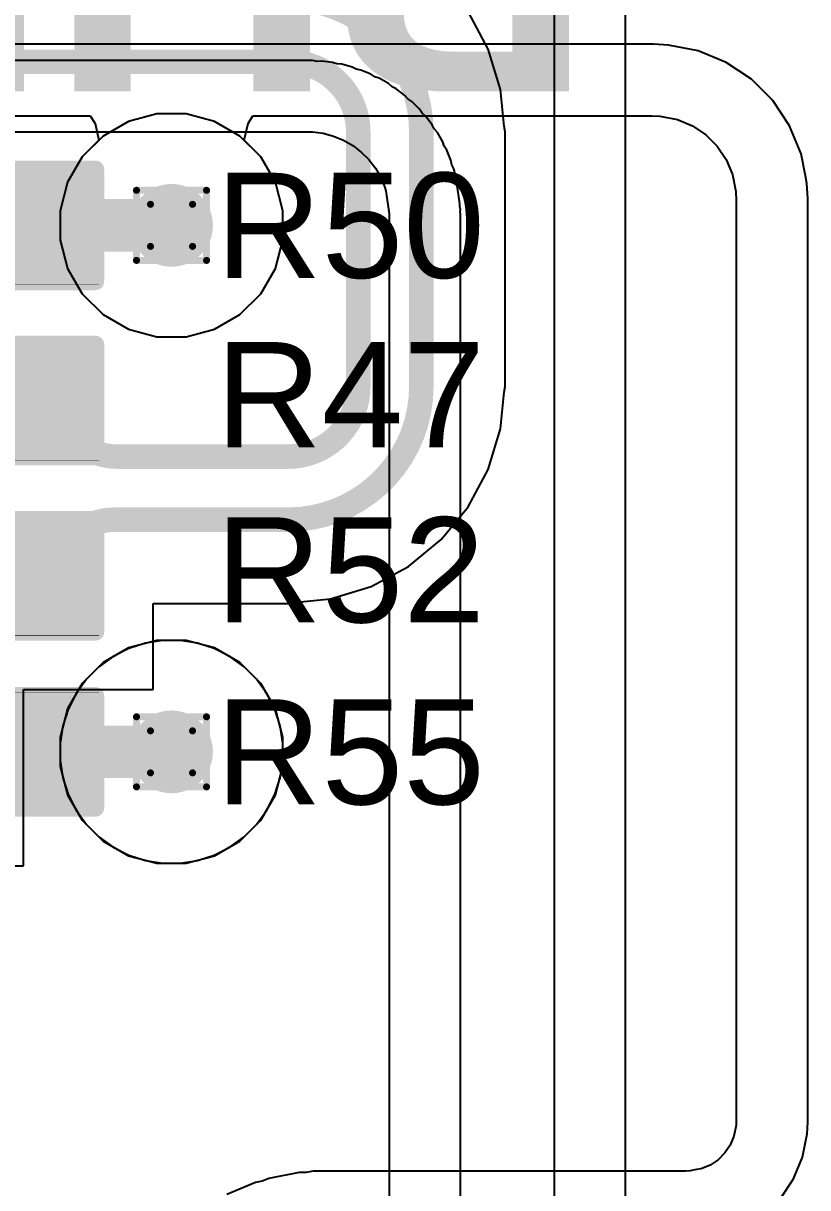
# Model space of a CAD drawing. Header units: inches. Extents: x -5 to 230, y -4 to 159.
# Drawn here: x 77.09 to 82.78, y 57.37 to 65.81 of the extents above; entities that cross this region are included whole.
import ezdxf

# ---------------------------------------------------------------- set-up
doc = ezdxf.new("R2010")
doc.units = ezdxf.units.IN
for name, color, linetype in [('Bottom Layer', 5, 'Continuous'), ('Drill Drawing', 1, 'Continuous'), ('Layer 1', 16, 'Continuous'), ('Layer 2', 76, 'Continuous'), ('Top Layer', 1, 'Continuous'), ('Top Overlay', 2, 'Continuous'), ('Top Paste', 8, 'Continuous'), ('Top Solder', 216, 'Continuous'), ('Via Holes', 16, 'Continuous')]:
    doc.layers.add(name, color=color, linetype=linetype)
doc.styles.add('Arial', font='', dxfattribs={"height": 0.2})
doc.styles.add('Arial Black_Bold', font='', dxfattribs={"height": 0.2})
doc.styles.get('Arial').set_extended_font_data('Arial')
doc.styles.get('Arial Black_Bold').set_extended_font_data('Arial Black', bold=True)

# ---------------------------------------------------------------- blocks, each defined once
blk = doc.blocks.new('R___0402_125')
at = {"layer": 'Top Layer'}
for points in [[(-0.6985, -0.3175), (-0.6985, 0.3175), (-0.2413, 0.3175), (-0.2413, -0.3175)], [(0.2413, -0.3175), (0.2413, 0.3175), (0.6985, 0.3175), (0.6985, -0.3175)]]:
    blk.add_hatch(color=1, dxfattribs=at).paths.add_polyline_path(points)
at = {"layer": 'Top Paste'}
for points in [[(-0.6985, -0.3175), (-0.6985, 0.3175), (-0.2413, 0.3175), (-0.2413, -0.3175)], [(0.2413, -0.3175), (0.2413, 0.3175), (0.6985, 0.3175), (0.6985, -0.3175)]]:
    blk.add_hatch(color=8, dxfattribs=at).paths.add_polyline_path(points)
at = {"layer": 'Top Solder'}
for points in [[(-0.7535, -0.3725), (-0.7535, 0.3725), (-0.1863, 0.3725), (-0.1863, -0.3725)], [(0.1863, -0.3725), (0.1863, 0.3725), (0.7535, 0.3725), (0.7535, -0.3725)]]:
    blk.add_hatch(color=216, dxfattribs=at).paths.add_polyline_path(points)
at = {"layer": 'Top Overlay'}
for points in [[(0.7874, 0.4064, 0.127, 0.127, 0), (-0.7874, 0.4064, 0.127, 0.127, 0)], [(-0.7874, 0.4064, 0.127, 0.127, 0), (-0.7874, -0.4064, 0.127, 0.127, 0)], [(0.7874, 0.4064, 0.127, 0.127, 0), (0.7874, -0.4064, 0.127, 0.127, 0)], [(0.7874, -0.4064, 0.127, 0.127, 0), (-0.7874, -0.4064, 0.127, 0.127, 0)], [(0.8128, -0.4318, 0.00323, 0.00323, 0), (-0.8128, -0.4318, 0.00323, 0.00323, 0)]]:
    blk.add_lwpolyline(points, format="xyseb", dxfattribs=at)
for points in [[(-0.8191, 0.4064, 0.0635, 0.0635, 1), (-0.7556, 0.4064, 0.0635, 0.0635, 1)], [(-0.8191, 0.4064, 0.0635, 0.0635, 1), (-0.7556, 0.4064, 0.0635, 0.0635, 1)], [(0.7556, 0.4064, 0.0635, 0.0635, 1), (0.8191, 0.4064, 0.0635, 0.0635, 1)], [(0.7556, 0.4064, 0.0635, 0.0635, 1), (0.8191, 0.4064, 0.0635, 0.0635, 1)], [(-0.8191, -0.4064, 0.0635, 0.0635, 1), (-0.7556, -0.4064, 0.0635, 0.0635, 1)], [(-0.8191, -0.4064, 0.0635, 0.0635, 1), (-0.7556, -0.4064, 0.0635, 0.0635, 1)], [(0.7556, -0.4064, 0.0635, 0.0635, 1), (0.8191, -0.4064, 0.0635, 0.0635, 1)], [(0.7556, -0.4064, 0.0635, 0.0635, 1), (0.8191, -0.4064, 0.0635, 0.0635, 1)], [(-0.8136, -0.4318, 0.00161, 0.00161, 1), (-0.812, -0.4318, 0.00161, 0.00161, 1)], [(0.812, -0.4318, 0.00161, 0.00161, 1), (0.8136, -0.4318, 0.00161, 0.00161, 1)]]:
    blk.add_lwpolyline(points, format="xyseb", close=True, dxfattribs=at)
blk = doc.blocks.new('R___0402_128')
at = {"layer": 'Top Layer'}
for points in [[(-0.6985, -0.3175), (-0.6985, 0.3175), (-0.2413, 0.3175), (-0.2413, -0.3175)], [(0.2413, -0.3175), (0.2413, 0.3175), (0.6985, 0.3175), (0.6985, -0.3175)]]:
    blk.add_hatch(color=1, dxfattribs=at).paths.add_polyline_path(points)
at = {"layer": 'Top Paste'}
for points in [[(-0.6985, -0.3175), (-0.6985, 0.3175), (-0.2413, 0.3175), (-0.2413, -0.3175)], [(0.2413, -0.3175), (0.2413, 0.3175), (0.6985, 0.3175), (0.6985, -0.3175)]]:
    blk.add_hatch(color=8, dxfattribs=at).paths.add_polyline_path(points)
at = {"layer": 'Top Solder'}
for points in [[(-0.7535, -0.3725), (-0.7535, 0.3725), (-0.1863, 0.3725), (-0.1863, -0.3725)], [(0.1863, -0.3725), (0.1863, 0.3725), (0.7535, 0.3725), (0.7535, -0.3725)]]:
    blk.add_hatch(color=216, dxfattribs=at).paths.add_polyline_path(points)
at = {"layer": 'Top Overlay'}
for points in [[(-0.7874, 0.4064, 0.127, 0.127, 0), (0.7874, 0.4064, 0.127, 0.127, 0)], [(-0.7874, -0.4064, 0.127, 0.127, 0), (-0.7874, 0.4064, 0.127, 0.127, 0)], [(0.7874, -0.4064, 0.127, 0.127, 0), (0.7874, 0.4064, 0.127, 0.127, 0)], [(-0.7874, -0.4064, 0.127, 0.127, 0), (0.7874, -0.4064, 0.127, 0.127, 0)], [(-0.8128, -0.4318, 0.00323, 0.00323, 0), (0.8128, -0.4318, 0.00323, 0.00323, 0)]]:
    blk.add_lwpolyline(points, format="xyseb", dxfattribs=at)
for points in [[(-0.8191, 0.4064, 0.0635, 0.0635, 1), (-0.7556, 0.4064, 0.0635, 0.0635, 1)], [(-0.8191, 0.4064, 0.0635, 0.0635, 1), (-0.7556, 0.4064, 0.0635, 0.0635, 1)], [(0.7556, 0.4064, 0.0635, 0.0635, 1), (0.8191, 0.4064, 0.0635, 0.0635, 1)], [(0.7556, 0.4064, 0.0635, 0.0635, 1), (0.8191, 0.4064, 0.0635, 0.0635, 1)], [(-0.8191, -0.4064, 0.0635, 0.0635, 1), (-0.7556, -0.4064, 0.0635, 0.0635, 1)], [(-0.8191, -0.4064, 0.0635, 0.0635, 1), (-0.7556, -0.4064, 0.0635, 0.0635, 1)], [(0.7556, -0.4064, 0.0635, 0.0635, 1), (0.8191, -0.4064, 0.0635, 0.0635, 1)], [(0.7556, -0.4064, 0.0635, 0.0635, 1), (0.8191, -0.4064, 0.0635, 0.0635, 1)], [(-0.8136, -0.4318, 0.00161, 0.00161, 1), (-0.812, -0.4318, 0.00161, 0.00161, 1)], [(0.812, -0.4318, 0.00161, 0.00161, 1), (0.8136, -0.4318, 0.00161, 0.00161, 1)]]:
    blk.add_lwpolyline(points, format="xyseb", close=True, dxfattribs=at)
blk = doc.blocks.new('R___0402_130')
at = {"layer": 'Top Layer'}
for points in [[(-0.6985, -0.3175), (-0.6985, 0.3175), (-0.2413, 0.3175), (-0.2413, -0.3175)], [(0.2413, -0.3175), (0.2413, 0.3175), (0.6985, 0.3175), (0.6985, -0.3175)]]:
    blk.add_hatch(color=1, dxfattribs=at).paths.add_polyline_path(points)
at = {"layer": 'Top Paste'}
for points in [[(-0.6985, -0.3175), (-0.6985, 0.3175), (-0.2413, 0.3175), (-0.2413, -0.3175)], [(0.2413, -0.3175), (0.2413, 0.3175), (0.6985, 0.3175), (0.6985, -0.3175)]]:
    blk.add_hatch(color=8, dxfattribs=at).paths.add_polyline_path(points)
at = {"layer": 'Top Solder'}
for points in [[(-0.7535, -0.3725), (-0.7535, 0.3725), (-0.1863, 0.3725), (-0.1863, -0.3725)], [(0.1863, -0.3725), (0.1863, 0.3725), (0.7535, 0.3725), (0.7535, -0.3725)]]:
    blk.add_hatch(color=216, dxfattribs=at).paths.add_polyline_path(points)
at = {"layer": 'Top Overlay'}
for points in [[(-0.7874, 0.4064, 0.127, 0.127, 0), (0.7874, 0.4064, 0.127, 0.127, 0)], [(-0.7874, -0.4064, 0.127, 0.127, 0), (-0.7874, 0.4064, 0.127, 0.127, 0)], [(0.7874, -0.4064, 0.127, 0.127, 0), (0.7874, 0.4064, 0.127, 0.127, 0)], [(-0.7874, -0.4064, 0.127, 0.127, 0), (0.7874, -0.4064, 0.127, 0.127, 0)], [(-0.8128, -0.4318, 0.00323, 0.00323, 0), (0.8128, -0.4318, 0.00323, 0.00323, 0)]]:
    blk.add_lwpolyline(points, format="xyseb", dxfattribs=at)
for points in [[(-0.8191, 0.4064, 0.0635, 0.0635, 1), (-0.7556, 0.4064, 0.0635, 0.0635, 1)], [(-0.8191, 0.4064, 0.0635, 0.0635, 1), (-0.7556, 0.4064, 0.0635, 0.0635, 1)], [(0.7556, 0.4064, 0.0635, 0.0635, 1), (0.8191, 0.4064, 0.0635, 0.0635, 1)], [(0.7556, 0.4064, 0.0635, 0.0635, 1), (0.8191, 0.4064, 0.0635, 0.0635, 1)], [(-0.8191, -0.4064, 0.0635, 0.0635, 1), (-0.7556, -0.4064, 0.0635, 0.0635, 1)], [(-0.8191, -0.4064, 0.0635, 0.0635, 1), (-0.7556, -0.4064, 0.0635, 0.0635, 1)], [(0.7556, -0.4064, 0.0635, 0.0635, 1), (0.8191, -0.4064, 0.0635, 0.0635, 1)], [(0.7556, -0.4064, 0.0635, 0.0635, 1), (0.8191, -0.4064, 0.0635, 0.0635, 1)], [(-0.8136, -0.4318, 0.00161, 0.00161, 1), (-0.812, -0.4318, 0.00161, 0.00161, 1)], [(0.812, -0.4318, 0.00161, 0.00161, 1), (0.8136, -0.4318, 0.00161, 0.00161, 1)]]:
    blk.add_lwpolyline(points, format="xyseb", close=True, dxfattribs=at)
blk = doc.blocks.new('R___0402_133')
at = {"layer": 'Top Layer'}
for points in [[(-0.6985, -0.3175), (-0.6985, 0.3175), (-0.2413, 0.3175), (-0.2413, -0.3175)], [(0.2413, -0.3175), (0.2413, 0.3175), (0.6985, 0.3175), (0.6985, -0.3175)]]:
    blk.add_hatch(color=1, dxfattribs=at).paths.add_polyline_path(points)
at = {"layer": 'Top Paste'}
for points in [[(-0.6985, -0.3175), (-0.6985, 0.3175), (-0.2413, 0.3175), (-0.2413, -0.3175)], [(0.2413, -0.3175), (0.2413, 0.3175), (0.6985, 0.3175), (0.6985, -0.3175)]]:
    blk.add_hatch(color=8, dxfattribs=at).paths.add_polyline_path(points)
at = {"layer": 'Top Solder'}
for points in [[(-0.7535, -0.3725), (-0.7535, 0.3725), (-0.1863, 0.3725), (-0.1863, -0.3725)], [(0.1863, -0.3725), (0.1863, 0.3725), (0.7535, 0.3725), (0.7535, -0.3725)]]:
    blk.add_hatch(color=216, dxfattribs=at).paths.add_polyline_path(points)
at = {"layer": 'Top Overlay'}
for points in [[(-0.7874, 0.4064, 0.127, 0.127, 0), (0.7874, 0.4064, 0.127, 0.127, 0)], [(-0.7874, -0.4064, 0.127, 0.127, 0), (-0.7874, 0.4064, 0.127, 0.127, 0)], [(0.7874, -0.4064, 0.127, 0.127, 0), (0.7874, 0.4064, 0.127, 0.127, 0)], [(-0.7874, -0.4064, 0.127, 0.127, 0), (0.7874, -0.4064, 0.127, 0.127, 0)], [(-0.8128, -0.4318, 0.00323, 0.00323, 0), (0.8128, -0.4318, 0.00323, 0.00323, 0)]]:
    blk.add_lwpolyline(points, format="xyseb", dxfattribs=at)
for points in [[(-0.8191, 0.4064, 0.0635, 0.0635, 1), (-0.7556, 0.4064, 0.0635, 0.0635, 1)], [(-0.8191, 0.4064, 0.0635, 0.0635, 1), (-0.7556, 0.4064, 0.0635, 0.0635, 1)], [(0.7556, 0.4064, 0.0635, 0.0635, 1), (0.8191, 0.4064, 0.0635, 0.0635, 1)], [(0.7556, 0.4064, 0.0635, 0.0635, 1), (0.8191, 0.4064, 0.0635, 0.0635, 1)], [(-0.8191, -0.4064, 0.0635, 0.0635, 1), (-0.7556, -0.4064, 0.0635, 0.0635, 1)], [(-0.8191, -0.4064, 0.0635, 0.0635, 1), (-0.7556, -0.4064, 0.0635, 0.0635, 1)], [(0.7556, -0.4064, 0.0635, 0.0635, 1), (0.8191, -0.4064, 0.0635, 0.0635, 1)], [(0.7556, -0.4064, 0.0635, 0.0635, 1), (0.8191, -0.4064, 0.0635, 0.0635, 1)], [(-0.8136, -0.4318, 0.00161, 0.00161, 1), (-0.812, -0.4318, 0.00161, 0.00161, 1)], [(0.812, -0.4318, 0.00161, 0.00161, 1), (0.8136, -0.4318, 0.00161, 0.00161, 1)]]:
    blk.add_lwpolyline(points, format="xyseb", close=True, dxfattribs=at)

msp = doc.modelspace()

# ---------------------------------------------------------------- hatches: boundary and pattern name
at = {"layer": 'Bottom Layer'}
h = msp.add_hatch(color=5, dxfattribs=at)
edge = h.paths.add_edge_path()
edge.add_arc((78.1671, 64.3463), 0.3, 0, 360)
h = msp.add_hatch(color=5, dxfattribs=at)
edge = h.paths.add_edge_path()
edge.add_arc((78.1671, 60.5297), 0.3, 0, 360)
at = {"layer": 'Layer 1'}
h = msp.add_hatch(color=16, dxfattribs=at)
edge = h.paths.add_edge_path()
edge.add_arc((78.1671, 64.3463), 0.3, 0, 360)
h = msp.add_hatch(color=16, dxfattribs=at)
edge = h.paths.add_edge_path()
edge.add_arc((78.1671, 60.5297), 0.3, 0, 360)
at = {"layer": 'Layer 2'}
h = msp.add_hatch(color=76, dxfattribs=at)
edge = h.paths.add_edge_path()
edge.add_arc((78.1671, 64.3463), 0.3, 0, 360)
h = msp.add_hatch(color=76, dxfattribs=at)
edge = h.paths.add_edge_path()
edge.add_arc((78.1671, 60.5297), 0.3, 0, 360)
at = {"layer": 'Top Layer'}
h = msp.add_hatch(color=1, dxfattribs=at)
edge = h.paths.add_edge_path()
edge.add_arc((78.1671, 64.3463), 0.3, 0, 360)
h = msp.add_hatch(color=1, dxfattribs=at)
edge = h.paths.add_edge_path()
edge.add_arc((78.1671, 60.5297), 0.3, 0, 360)
at = {"layer": 'Via Holes'}
h = msp.add_hatch(color=7, dxfattribs=at)
edge = h.paths.add_edge_path()
edge.add_arc((78.1671, 64.3463), 0.15, 0, 360)
h = msp.add_hatch(color=7, dxfattribs=at)
edge = h.paths.add_edge_path()
edge.add_arc((78.1671, 60.5297), 0.15, 0, 360)

# ---------------------------------------------------------------- linework, layer by layer
at = {"layer": 'Bottom Layer'}
for p, q in [((79.1504, 65.5419), (76.4092, 65.542)), ((79.1893, 65.5419), (79.1504, 65.5419)), ((79.2228, 65.5353), (79.1893, 65.5419)), ((79.2569, 65.5375), (79.2228, 65.5353)), ((79.3341, 65.5274), (79.2569, 65.5375)), ((79.3665, 65.5164), (79.3341, 65.5274)), ((79.4006, 65.5141), (79.3665, 65.5164)), ((79.4758, 65.494), (79.4006, 65.5141)), ((79.5064, 65.4789), (79.4758, 65.494)), ((79.54, 65.4722), (79.5064, 65.4789)), ((79.6119, 65.4424), (79.54, 65.4722)), ((79.6403, 65.4234), (79.6119, 65.4424)), ((79.6727, 65.4124), (79.6403, 65.4234)), ((79.7401, 65.3735), (79.6727, 65.4124)), ((79.7658, 65.351), (79.7401, 65.3735)), ((79.7964, 65.3359), (79.7658, 65.351)), ((79.8582, 65.2885), (79.7964, 65.3359)), ((79.8807, 65.2628), (79.8582, 65.2885)), ((79.9092, 65.2438), (79.8807, 65.2628)), ((79.9642, 65.1887), (79.9092, 65.2438)), ((79.9832, 65.1603), (79.9642, 65.1887)), ((80.0089, 65.1378), (79.9832, 65.1603)), ((80.0563, 65.076), (80.0089, 65.1378)), ((76.4092, 65.024), (79.1504, 65.024)), ((79.1504, 65.024), (79.1893, 65.024)), ((79.1893, 65.024), (79.2665, 65.0138)), ((79.2665, 65.0138), (79.3417, 64.9937)), ((80.0714, 65.0454), (80.0563, 65.076)), ((80.0939, 65.0197), (80.0714, 65.0454)), ((80.1329, 64.9522), (80.0939, 65.0197)), ((79.3417, 64.9937), (79.4137, 64.9639)), ((79.4137, 64.9639), (79.4811, 64.9249)), ((79.4811, 64.9249), (79.5429, 64.8775)), ((80.1439, 64.9199), (80.1329, 64.9522)), ((80.1628, 64.8915), (80.1439, 64.9199)), ((79.5429, 64.8775), (79.598, 64.8225)), ((80.1926, 64.8195), (80.1628, 64.8915)), ((79.598, 64.8225), (79.6454, 64.7607)), ((79.6454, 64.7607), (79.6843, 64.6933)), ((80.1993, 64.786), (80.1926, 64.8195)), ((80.2144, 64.7553), (80.1993, 64.786)), ((80.2211, 64.7303), (80.2144, 64.7553)), ((79.6843, 64.6933), (79.7141, 64.6213)), ((80.2232, 64.6989), (80.2211, 64.7303)), ((80.2336, 64.6691), (80.2232, 64.6989)), ((80.2572, 64.5029), (80.2336, 64.6691)), ((79.7141, 64.6213), (79.7208, 64.5963)), ((79.7208, 64.5963), (79.7444, 64.43)), ((80.256, 64.4813), (80.2572, 64.5029)), ((79.7444, 64.43), (79.7444, 64.43)), ((79.7444, 64.43), (79.7444, 64.43)), ((79.7444, 64.43), (79.7444, 64.43)), ((79.7444, 64.43), (79.7444, 55.0554)), ((80.2615, 64.4605), (80.256, 64.4813)), ((80.2594, 64.4451), (80.2615, 64.4604)), ((80.2624, 64.43), (80.2594, 64.4451)), ((80.2615, 64.4604), (80.2615, 64.4605)), ((80.2624, 55.7763), (80.2624, 64.43)), ((77.9779, 61.3178), (77.8569, 61.2785)), ((78.1035, 61.3377), (77.9779, 61.3178)), ((78.2307, 61.3377), (78.1035, 61.3377)), ((78.3563, 61.3178), (78.2307, 61.3377)), ((78.4773, 61.2785), (78.3563, 61.3178)), ((77.7436, 61.2208), (77.6407, 61.146)), ((77.8569, 61.2785), (77.7436, 61.2208)), ((78.5906, 61.2208), (78.4773, 61.2785)), ((78.6935, 61.146), (78.5906, 61.2208)), ((77.6407, 61.146), (77.5508, 61.0561)), ((78.7834, 61.0561), (78.6935, 61.146)), ((77.5508, 61.0561), (77.476, 60.9532)), ((78.8582, 60.9532), (78.7834, 61.0561)), ((77.476, 60.9532), (77.4183, 60.8399)), ((78.9159, 60.8399), (78.8582, 60.9532)), ((77.4183, 60.8399), (77.379, 60.7189)), ((78.9552, 60.7189), (78.9159, 60.8399)), ((77.379, 60.7189), (77.3591, 60.5933)), ((78.9751, 60.5933), (78.9552, 60.7189)), ((77.3591, 60.5933), (77.3591, 60.4661)), ((78.9751, 60.4661), (78.9751, 60.5933)), ((77.3591, 60.4661), (77.379, 60.3405)), ((78.9552, 60.3405), (78.9751, 60.4661)), ((77.379, 60.3405), (77.4183, 60.2196)), ((78.9159, 60.2196), (78.9552, 60.3405)), ((77.4183, 60.2196), (77.476, 60.1062)), ((78.8582, 60.1062), (78.9159, 60.2196)), ((77.476, 60.1062), (77.5508, 60.0033)), ((78.7834, 60.0033), (78.8582, 60.1062)), ((77.5508, 60.0033), (77.6407, 59.9134)), ((78.6935, 59.9134), (78.7834, 60.0033)), ((77.6407, 59.9134), (77.7436, 59.8387)), ((78.5906, 59.8387), (78.6935, 59.9134)), ((77.7436, 59.8387), (77.8569, 59.7809)), ((77.8569, 59.7809), (77.9779, 59.7416)), ((78.3563, 59.7416), (78.4773, 59.7809)), ((78.4773, 59.7809), (78.5906, 59.8387)), ((77.9779, 59.7416), (78.1035, 59.7217)), ((78.1035, 59.7217), (78.2307, 59.7217)), ((78.2307, 59.7217), (78.3563, 59.7416))]:
    msp.add_line(p, q, dxfattribs=at)
at = {"layer": 'Drill Drawing'}
for points in [[(77.9131, 64.6003, 0.0508, 0.0508, 0), (78.4211, 64.6003, 0.0508, 0.0508, 0)], [(77.9131, 64.0923, 0.0508, 0.0508, 0), (77.9131, 64.6003, 0.0508, 0.0508, 0)], [(78.4211, 64.0923, 0.0508, 0.0508, 0), (78.4211, 64.6003, 0.0508, 0.0508, 0)], [(78.0147, 64.4987, 0.0508, 0.0508, 0), (78.3195, 64.4987, 0.0508, 0.0508, 0)], [(78.0147, 64.1939, 0.0508, 0.0508, 0), (78.0147, 64.4987, 0.0508, 0.0508, 0)], [(78.3195, 64.1939, 0.0508, 0.0508, 0), (78.3195, 64.4987, 0.0508, 0.0508, 0)], [(78.0147, 64.1939, 0.0508, 0.0508, 0), (78.3195, 64.1939, 0.0508, 0.0508, 0)], [(77.9131, 64.0923, 0.0508, 0.0508, 0), (78.4211, 64.0923, 0.0508, 0.0508, 0)], [(77.9131, 60.7837, 0.0508, 0.0508, 0), (78.4211, 60.7837, 0.0508, 0.0508, 0)], [(77.9131, 60.2757, 0.0508, 0.0508, 0), (77.9131, 60.7837, 0.0508, 0.0508, 0)], [(78.4211, 60.2757, 0.0508, 0.0508, 0), (78.4211, 60.7837, 0.0508, 0.0508, 0)], [(78.0147, 60.6821, 0.0508, 0.0508, 0), (78.3195, 60.6821, 0.0508, 0.0508, 0)], [(78.0147, 60.3773, 0.0508, 0.0508, 0), (78.0147, 60.6821, 0.0508, 0.0508, 0)], [(78.3195, 60.3773, 0.0508, 0.0508, 0), (78.3195, 60.6821, 0.0508, 0.0508, 0)], [(78.0147, 60.3773, 0.0508, 0.0508, 0), (78.3195, 60.3773, 0.0508, 0.0508, 0)], [(77.9131, 60.2757, 0.0508, 0.0508, 0), (78.4211, 60.2757, 0.0508, 0.0508, 0)]]:
    msp.add_lwpolyline(points, format="xyseb", dxfattribs=at)
for points in [[(77.9004, 64.6003, 0.0254, 0.0254, 1), (77.9258, 64.6003, 0.0254, 0.0254, 1)], [(77.9004, 64.6003, 0.0254, 0.0254, 1), (77.9258, 64.6003, 0.0254, 0.0254, 1)], [(78.4084, 64.6003, 0.0254, 0.0254, 1), (78.4338, 64.6003, 0.0254, 0.0254, 1)], [(78.4084, 64.6003, 0.0254, 0.0254, 1), (78.4338, 64.6003, 0.0254, 0.0254, 1)], [(78.002, 64.4987, 0.0254, 0.0254, 1), (78.0274, 64.4987, 0.0254, 0.0254, 1)], [(78.002, 64.4987, 0.0254, 0.0254, 1), (78.0274, 64.4987, 0.0254, 0.0254, 1)], [(78.3068, 64.4987, 0.0254, 0.0254, 1), (78.3322, 64.4987, 0.0254, 0.0254, 1)], [(78.3068, 64.4987, 0.0254, 0.0254, 1), (78.3322, 64.4987, 0.0254, 0.0254, 1)], [(78.002, 64.1939, 0.0254, 0.0254, 1), (78.0274, 64.1939, 0.0254, 0.0254, 1)], [(78.002, 64.1939, 0.0254, 0.0254, 1), (78.0274, 64.1939, 0.0254, 0.0254, 1)], [(78.3068, 64.1939, 0.0254, 0.0254, 1), (78.3322, 64.1939, 0.0254, 0.0254, 1)], [(78.3068, 64.1939, 0.0254, 0.0254, 1), (78.3322, 64.1939, 0.0254, 0.0254, 1)], [(77.9004, 64.0923, 0.0254, 0.0254, 1), (77.9258, 64.0923, 0.0254, 0.0254, 1)], [(77.9004, 64.0923, 0.0254, 0.0254, 1), (77.9258, 64.0923, 0.0254, 0.0254, 1)], [(78.4084, 64.0923, 0.0254, 0.0254, 1), (78.4338, 64.0923, 0.0254, 0.0254, 1)], [(78.4084, 64.0923, 0.0254, 0.0254, 1), (78.4338, 64.0923, 0.0254, 0.0254, 1)], [(77.9004, 60.7837, 0.0254, 0.0254, 1), (77.9258, 60.7837, 0.0254, 0.0254, 1)], [(77.9004, 60.7837, 0.0254, 0.0254, 1), (77.9258, 60.7837, 0.0254, 0.0254, 1)], [(78.4084, 60.7837, 0.0254, 0.0254, 1), (78.4338, 60.7837, 0.0254, 0.0254, 1)], [(78.4084, 60.7837, 0.0254, 0.0254, 1), (78.4338, 60.7837, 0.0254, 0.0254, 1)], [(78.002, 60.6821, 0.0254, 0.0254, 1), (78.0274, 60.6821, 0.0254, 0.0254, 1)], [(78.002, 60.6821, 0.0254, 0.0254, 1), (78.0274, 60.6821, 0.0254, 0.0254, 1)], [(78.3068, 60.6821, 0.0254, 0.0254, 1), (78.3322, 60.6821, 0.0254, 0.0254, 1)], [(78.3068, 60.6821, 0.0254, 0.0254, 1), (78.3322, 60.6821, 0.0254, 0.0254, 1)], [(78.002, 60.3773, 0.0254, 0.0254, 1), (78.0274, 60.3773, 0.0254, 0.0254, 1)], [(78.002, 60.3773, 0.0254, 0.0254, 1), (78.0274, 60.3773, 0.0254, 0.0254, 1)], [(78.3068, 60.3773, 0.0254, 0.0254, 1), (78.3322, 60.3773, 0.0254, 0.0254, 1)], [(78.3068, 60.3773, 0.0254, 0.0254, 1), (78.3322, 60.3773, 0.0254, 0.0254, 1)], [(77.9004, 60.2757, 0.0254, 0.0254, 1), (77.9258, 60.2757, 0.0254, 0.0254, 1)], [(77.9004, 60.2757, 0.0254, 0.0254, 1), (77.9258, 60.2757, 0.0254, 0.0254, 1)], [(78.4084, 60.2757, 0.0254, 0.0254, 1), (78.4338, 60.2757, 0.0254, 0.0254, 1)], [(78.4084, 60.2757, 0.0254, 0.0254, 1), (78.4338, 60.2757, 0.0254, 0.0254, 1)]]:
    msp.add_lwpolyline(points, format="xyseb", close=True, dxfattribs=at)
at = {"layer": 'Layer 1'}
for p, q in [((81.661, 65.659), (61.468, 65.659)), ((81.7705, 65.6536), (81.661, 65.659)), ((81.9854, 65.6109), (81.7705, 65.6536)), ((82.1878, 65.527), (81.9854, 65.6109)), ((82.37, 65.4053), (82.1878, 65.527)), ((82.5249, 65.2504), (82.37, 65.4053)), ((82.6466, 65.0682), (82.5249, 65.2504)), ((65.6135, 65.141), (77.5776, 65.141)), ((77.5776, 65.141), (77.6125, 65.0857)), ((77.6125, 65.0857), (77.6413, 64.9632)), ((78.6929, 64.9632), (78.7218, 65.0857)), ((78.7218, 65.0857), (78.7566, 65.141)), ((78.7566, 65.141), (81.6483, 65.141)), ((81.6483, 65.141), (81.707, 65.1382)), ((81.707, 65.1382), (81.8343, 65.1128)), ((81.8343, 65.1128), (81.9425, 65.068)), ((81.9425, 65.068), (82.0398, 65.003)), ((82.0398, 65.003), (82.1226, 64.9202)), ((82.7305, 64.8658), (82.6466, 65.0682)), ((77.6413, 64.9632), (77.5205, 64.8424)), ((78.8137, 64.8424), (78.6929, 64.9632)), ((82.1226, 64.9202), (82.1876, 64.8229)), ((77.5205, 64.8424), (77.4142, 64.6582)), ((78.92, 64.6582), (78.8137, 64.8424)), ((82.7623, 64.7056), (82.7305, 64.8658)), ((82.1876, 64.8229), (82.2324, 64.7148)), ((82.2324, 64.7148), (82.2543, 64.6046)), ((82.7732, 64.6509), (82.7623, 64.7056)), ((77.4142, 64.6582), (77.3591, 64.4527)), ((78.9751, 64.4527), (78.92, 64.6582)), ((82.2543, 64.6046), (82.2543, 64.6046)), ((82.2543, 64.6046), (82.2543, 64.6046)), ((82.2543, 64.6046), (82.2577, 64.5874)), ((82.2577, 64.5874), (82.2606, 64.5284)), ((82.7786, 64.5417), (82.7732, 64.6509)), ((82.2606, 64.5284), (82.2606, 59.1312)), ((82.7786, 64.5414), (82.7786, 64.5417)), ((82.7786, 59.1312), (82.7786, 64.5414)), ((82.7786, 64.5414), (82.7786, 64.5414)), ((82.7786, 64.5414), (82.7786, 64.5414)), ((77.3591, 64.4527), (77.3591, 64.2399)), ((78.9751, 64.2399), (78.9751, 64.4527)), ((77.3591, 64.2399), (77.4142, 64.0344)), ((78.92, 64.0344), (78.9751, 64.2399)), ((77.4142, 64.0344), (77.5205, 63.8502)), ((78.8137, 63.8502), (78.92, 64.0344)), ((77.5205, 63.8502), (77.671, 63.6998)), ((78.6632, 63.6998), (78.8137, 63.8502)), ((77.671, 63.6998), (77.8552, 63.5934)), ((78.479, 63.5934), (78.6632, 63.6998)), ((77.8552, 63.5934), (78.0607, 63.5383)), ((78.2735, 63.5383), (78.479, 63.5934)), ((78.0607, 63.5383), (78.2735, 63.5383)), ((82.2606, 59.1312), (82.2606, 57.8586)), ((82.7786, 57.8459), (82.7786, 59.1312)), ((82.2589, 57.8238), (82.2429, 57.7433)), ((82.2606, 57.8586), (82.2589, 57.8238)), ((82.7744, 57.7602), (82.7786, 57.8459)), ((82.2429, 57.7433), (82.2164, 57.6794)), ((82.741, 57.5923), (82.7744, 57.7602)), ((82.2164, 57.6794), (82.178, 57.6218)), ((82.129, 57.5728), (82.0714, 57.5344)), ((82.178, 57.6218), (82.129, 57.5728)), ((82.6754, 57.434), (82.741, 57.5923)), ((79.1934, 57.4901), (79.1433, 57.4802)), ((79.3055, 57.4901), (79.1934, 57.4901)), ((81.7365, 57.4901), (79.3055, 57.4901)), ((81.8922, 57.4901), (81.7365, 57.4901)), ((81.927, 57.4919), (81.8922, 57.4901)), ((81.973, 57.501), (81.927, 57.4919)), ((81.9731, 57.501), (81.973, 57.501)), ((82.0075, 57.5079), (81.9731, 57.501)), ((81.9731, 57.501), (81.9731, 57.501)), ((82.0714, 57.5344), (82.0075, 57.5079)), ((78.7752, 57.407), (78.568, 57.3212)), ((78.8252, 57.4169), (78.7752, 57.407)), ((78.8724, 57.4364), (78.8252, 57.4169)), ((79.0923, 57.4802), (78.8724, 57.4364)), ((79.1433, 57.4802), (79.0923, 57.4802)), ((82.5803, 57.2916), (82.6754, 57.434))]:
    msp.add_line(p, q, dxfattribs=at)
at = {"layer": 'Layer 2'}
for p, q in [((81.4578, 51.3039), (81.4578, 75.28)), ((80.9398, 75.113), (80.9398, 55.753)), ((77.8552, 65.0993), (77.671, 64.9929)), ((78.0607, 65.1543), (77.8552, 65.0993)), ((78.2735, 65.1543), (78.0607, 65.1543)), ((78.479, 65.0993), (78.2735, 65.1543)), ((78.6632, 64.9929), (78.479, 65.0993)), ((77.671, 64.9929), (77.5205, 64.8424)), ((78.8137, 64.8424), (78.6632, 64.9929)), ((77.5205, 64.8424), (77.4142, 64.6582)), ((78.92, 64.6582), (78.8137, 64.8424)), ((77.4142, 64.6582), (77.3591, 64.4527)), ((78.9751, 64.4527), (78.92, 64.6582)), ((77.3591, 64.4527), (77.3591, 64.2399)), ((78.9751, 64.2399), (78.9751, 64.4527)), ((77.3591, 64.2399), (77.4142, 64.0344)), ((78.92, 64.0344), (78.9751, 64.2399)), ((77.4142, 64.0344), (77.5205, 63.8502)), ((78.8137, 63.8502), (78.92, 64.0344)), ((77.5205, 63.8502), (77.671, 63.6998)), ((78.6632, 63.6998), (78.8137, 63.8502)), ((77.671, 63.6998), (77.8552, 63.5934)), ((78.479, 63.5934), (78.6632, 63.6998)), ((77.8552, 63.5934), (78.0607, 63.5383)), ((78.2735, 63.5383), (78.479, 63.5934)), ((78.0607, 63.5383), (78.2735, 63.5383)), ((78.0607, 61.3377), (77.8552, 61.2827)), ((78.2735, 61.3377), (78.0607, 61.3377)), ((78.479, 61.2827), (78.2735, 61.3377)), ((77.8552, 61.2827), (77.671, 61.1763)), ((78.6632, 61.1763), (78.479, 61.2827)), ((77.671, 61.1763), (77.5205, 61.0258)), ((78.8137, 61.0258), (78.6632, 61.1763)), ((77.5205, 61.0258), (77.4142, 60.8416)), ((78.92, 60.8416), (78.8137, 61.0258)), ((77.4142, 60.8416), (77.3591, 60.6361)), ((78.9751, 60.6361), (78.92, 60.8416)), ((77.3591, 60.6361), (77.3591, 60.4233)), ((78.9751, 60.4233), (78.9751, 60.6361)), ((77.3591, 60.4233), (77.4142, 60.2178)), ((78.92, 60.2178), (78.9751, 60.4233)), ((77.4142, 60.2178), (77.5205, 60.0336)), ((78.8137, 60.0336), (78.92, 60.2178)), ((77.5205, 60.0336), (77.671, 59.8832)), ((78.6632, 59.8832), (78.8137, 60.0336)), ((77.671, 59.8832), (77.8552, 59.7768)), ((78.479, 59.7768), (78.6632, 59.8832)), ((77.8552, 59.7768), (78.0607, 59.7217)), ((78.2735, 59.7217), (78.479, 59.7768)), ((78.0607, 59.7217), (78.2735, 59.7217))]:
    msp.add_line(p, q, dxfattribs=at)
at = {"layer": 'Top Layer'}
for p, q in [((80.4627, 65.6247), (80.3177, 65.8961)), ((80.5521, 65.3302), (80.4627, 65.6247)), ((80.5782, 65.0652), (80.5521, 65.3302)), ((80.5864, 65.024), (80.5782, 65.0652)), ((80.5864, 63.1779), (80.5864, 65.024)), ((80.5782, 63.1367), (80.5864, 63.1779)), ((80.5521, 62.8717), (80.5782, 63.1367)), ((80.4627, 62.5772), (80.5521, 62.8717)), ((80.3177, 62.3059), (80.4627, 62.5772)), ((80.1225, 62.068), (80.3177, 62.3059)), ((79.8846, 61.8728), (80.1225, 62.068)), ((79.6132, 61.7277), (79.8846, 61.8728)), ((79.3188, 61.6384), (79.6132, 61.7277)), ((79.0537, 61.6123), (79.3188, 61.6384)), ((78.0346, 60.9808), (78.0346, 61.6041)), ((78.0346, 61.6041), (79.0126, 61.6041)), ((79.0126, 61.6041), (79.0537, 61.6123)), ((77.0947, 59.7042), (77.0947, 60.9808)), ((77.0947, 60.9808), (78.0346, 60.9808)), ((75.7083, 59.7042), (77.0947, 59.7042))]:
    msp.add_line(p, q, dxfattribs=at)
for points in [[(79.0126, 65.9892, 0.1778, 0.1778, -0.414214), (79.9778, 65.024, 0.1778, 0.1778, 0)], [(70.141, 65.532, 0.1778, 0.1778, 0), (79.0126, 65.532, 0.1778, 0.1778, 0)], [(79.0126, 65.532, 0.1778, 0.1778, -0.414214), (79.5206, 65.024, 0.1778, 0.1778, 0)], [(79.5206, 63.1779, 0.1778, 0.1778, 0), (79.5206, 65.024, 0.1778, 0.1778, 0)], [(79.9778, 63.1779, 0.1778, 0.1778, 0), (79.9778, 65.024, 0.1778, 0.1778, 0)], [(77.2979, 64.3463, 0.381, 0.381, 0), (78.1671, 64.3463, 0.381, 0.381, 0)], [(79.5206, 63.1779, 0.1778, 0.1778, -0.414214), (79.0126, 62.6699, 0.1778, 0.1778, 0)], [(79.9778, 63.1779, 0.1778, 0.1778, -0.414214), (79.0126, 62.2127, 0.1778, 0.1778, 0)], [(77.298, 63.0763, 0.1778, 0.1778, 0), (77.435, 62.8477, 0.1778, 0.1778, 0)], [(77.771, 62.6699, 0.1778, 0.1778, -0.248268), (77.435, 62.8477, 0.1778, 0.1778, 0)], [(77.771, 62.6699, 0.1778, 0.1778, 0), (79.0126, 62.6699, 0.1778, 0.1778, 0)], [(77.4145, 62.0349, 0.1778, 0.1778, -0.248268), (77.7505, 62.2127, 0.1778, 0.1778, 0)], [(77.7505, 62.2127, 0.1778, 0.1778, 0), (79.0126, 62.2127, 0.1778, 0.1778, 0)], [(77.298, 61.8063, 0.1778, 0.1778, 0), (77.4145, 62.0349, 0.1778, 0.1778, 0)], [(77.2979, 60.5297, 0.381, 0.381, 0), (78.1671, 60.5297, 0.381, 0.381, 0)]]:
    msp.add_lwpolyline(points, format="xyseb", dxfattribs=at)
for points in [[(78.9681, 65.532, 0.0889, 0.0889, 1), (79.057, 65.532, 0.0889, 0.0889, 1)], [(78.9681, 65.532, 0.0889, 0.0889, 1), (79.057, 65.532, 0.0889, 0.0889, 1)], [(79.4761, 65.024, 0.0889, 0.0889, 1), (79.565, 65.024, 0.0889, 0.0889, 1)], [(79.4761, 65.024, 0.0889, 0.0889, 1), (79.565, 65.024, 0.0889, 0.0889, 1)], [(79.9333, 65.024, 0.0889, 0.0889, 1), (80.0222, 65.024, 0.0889, 0.0889, 1)], [(79.9333, 65.024, 0.0889, 0.0889, 1), (80.0222, 65.024, 0.0889, 0.0889, 1)], [(77.2026, 64.3463, 0.1905, 0.1905, 1), (77.3931, 64.3463, 0.1905, 0.1905, 1)], [(78.0719, 64.3463, 0.1905, 0.1905, 1), (78.2624, 64.3463, 0.1905, 0.1905, 1)], [(79.4761, 63.1779, 0.0889, 0.0889, 1), (79.565, 63.1779, 0.0889, 0.0889, 1)], [(79.4761, 63.1779, 0.0889, 0.0889, 1), (79.565, 63.1779, 0.0889, 0.0889, 1)], [(79.9333, 63.1779, 0.0889, 0.0889, 1), (80.0222, 63.1779, 0.0889, 0.0889, 1)], [(79.9333, 63.1779, 0.0889, 0.0889, 1), (80.0222, 63.1779, 0.0889, 0.0889, 1)], [(77.2536, 63.0763, 0.0889, 0.0889, 1), (77.3425, 63.0763, 0.0889, 0.0889, 1)], [(77.3906, 62.8477, 0.0889, 0.0889, 1), (77.4795, 62.8477, 0.0889, 0.0889, 1)], [(77.3906, 62.8477, 0.0889, 0.0889, 1), (77.4795, 62.8477, 0.0889, 0.0889, 1)], [(77.7266, 62.6699, 0.0889, 0.0889, 1), (77.8155, 62.6699, 0.0889, 0.0889, 1)], [(77.7266, 62.6699, 0.0889, 0.0889, 1), (77.8155, 62.6699, 0.0889, 0.0889, 1)], [(78.9681, 62.6699, 0.0889, 0.0889, 1), (79.057, 62.6699, 0.0889, 0.0889, 1)], [(78.9681, 62.6699, 0.0889, 0.0889, 1), (79.057, 62.6699, 0.0889, 0.0889, 1)], [(77.7061, 62.2127, 0.0889, 0.0889, 1), (77.795, 62.2127, 0.0889, 0.0889, 1)], [(77.7061, 62.2127, 0.0889, 0.0889, 1), (77.795, 62.2127, 0.0889, 0.0889, 1)], [(78.9681, 62.2127, 0.0889, 0.0889, 1), (79.057, 62.2127, 0.0889, 0.0889, 1)], [(78.9681, 62.2127, 0.0889, 0.0889, 1), (79.057, 62.2127, 0.0889, 0.0889, 1)], [(77.3701, 62.0349, 0.0889, 0.0889, 1), (77.459, 62.0349, 0.0889, 0.0889, 1)], [(77.3701, 62.0349, 0.0889, 0.0889, 1), (77.459, 62.0349, 0.0889, 0.0889, 1)], [(77.2536, 61.8063, 0.0889, 0.0889, 1), (77.3425, 61.8063, 0.0889, 0.0889, 1)], [(77.2026, 60.5297, 0.1905, 0.1905, 1), (77.3931, 60.5297, 0.1905, 0.1905, 1)], [(78.0719, 60.5297, 0.1905, 0.1905, 1), (78.2624, 60.5297, 0.1905, 0.1905, 1)]]:
    msp.add_lwpolyline(points, format="xyseb", close=True, dxfattribs=at)

# ---------------------------------------------------------------- block references
for name, p in [('R___0402_133', (76.828, 64.3463)), ('R___0402_130', (76.8281, 63.0763)), ('R___0402_128', (76.8281, 61.8063))]:
    msp.add_blockref(name, p)
at = {"rotation": 180}
msp.add_blockref('R___0402_125', (76.828, 60.5297), dxfattribs=at)

# ---------------------------------------------------------------- texts
at = {"layer": 'Top Overlay', "style": 'Arial Black_Bold'}
msp.add_text('PUKK DIPSLAY MODULE', height=1.778, rotation=180, dxfattribs=at).set_placement((81.2375, 67.0948))
at = {"layer": 'Top Overlay', "style": 'Arial'}
for s, p in [('R50', (78.4863, 63.9654)), ('R47', (78.4863, 62.7381)), ('R52', (78.4863, 61.4681)), ('R55', (78.4863, 60.1488))]:
    msp.add_text(s, height=0.762, dxfattribs=at).set_placement(p)

doc.saveas('drawing.dxf')
